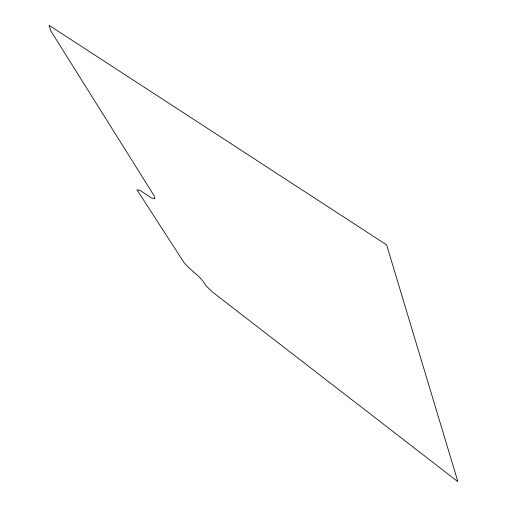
<?xml version="1.0" encoding="UTF-8"?>
<svg xmlns="http://www.w3.org/2000/svg" width="507" height="507" viewBox="0 0 507 507"><rect width="100%" height="100%" fill="white"/><g stroke="black" fill="none" stroke-linecap="round" stroke-linejoin="round"><path stroke-width="0.76" d="M154.717 198.649L151.466 198.034L140.154 190.448L136.96 189.776L184.225 262.899L189.757 268.571L198.814 276.461L203.149 281.303L205.848 285.561L212.357 291.937L457.878 481.65L386.632 244.9L49.122 25.35L50.744 30.75L154.388 196.171L154.717 198.649"/></g></svg>
